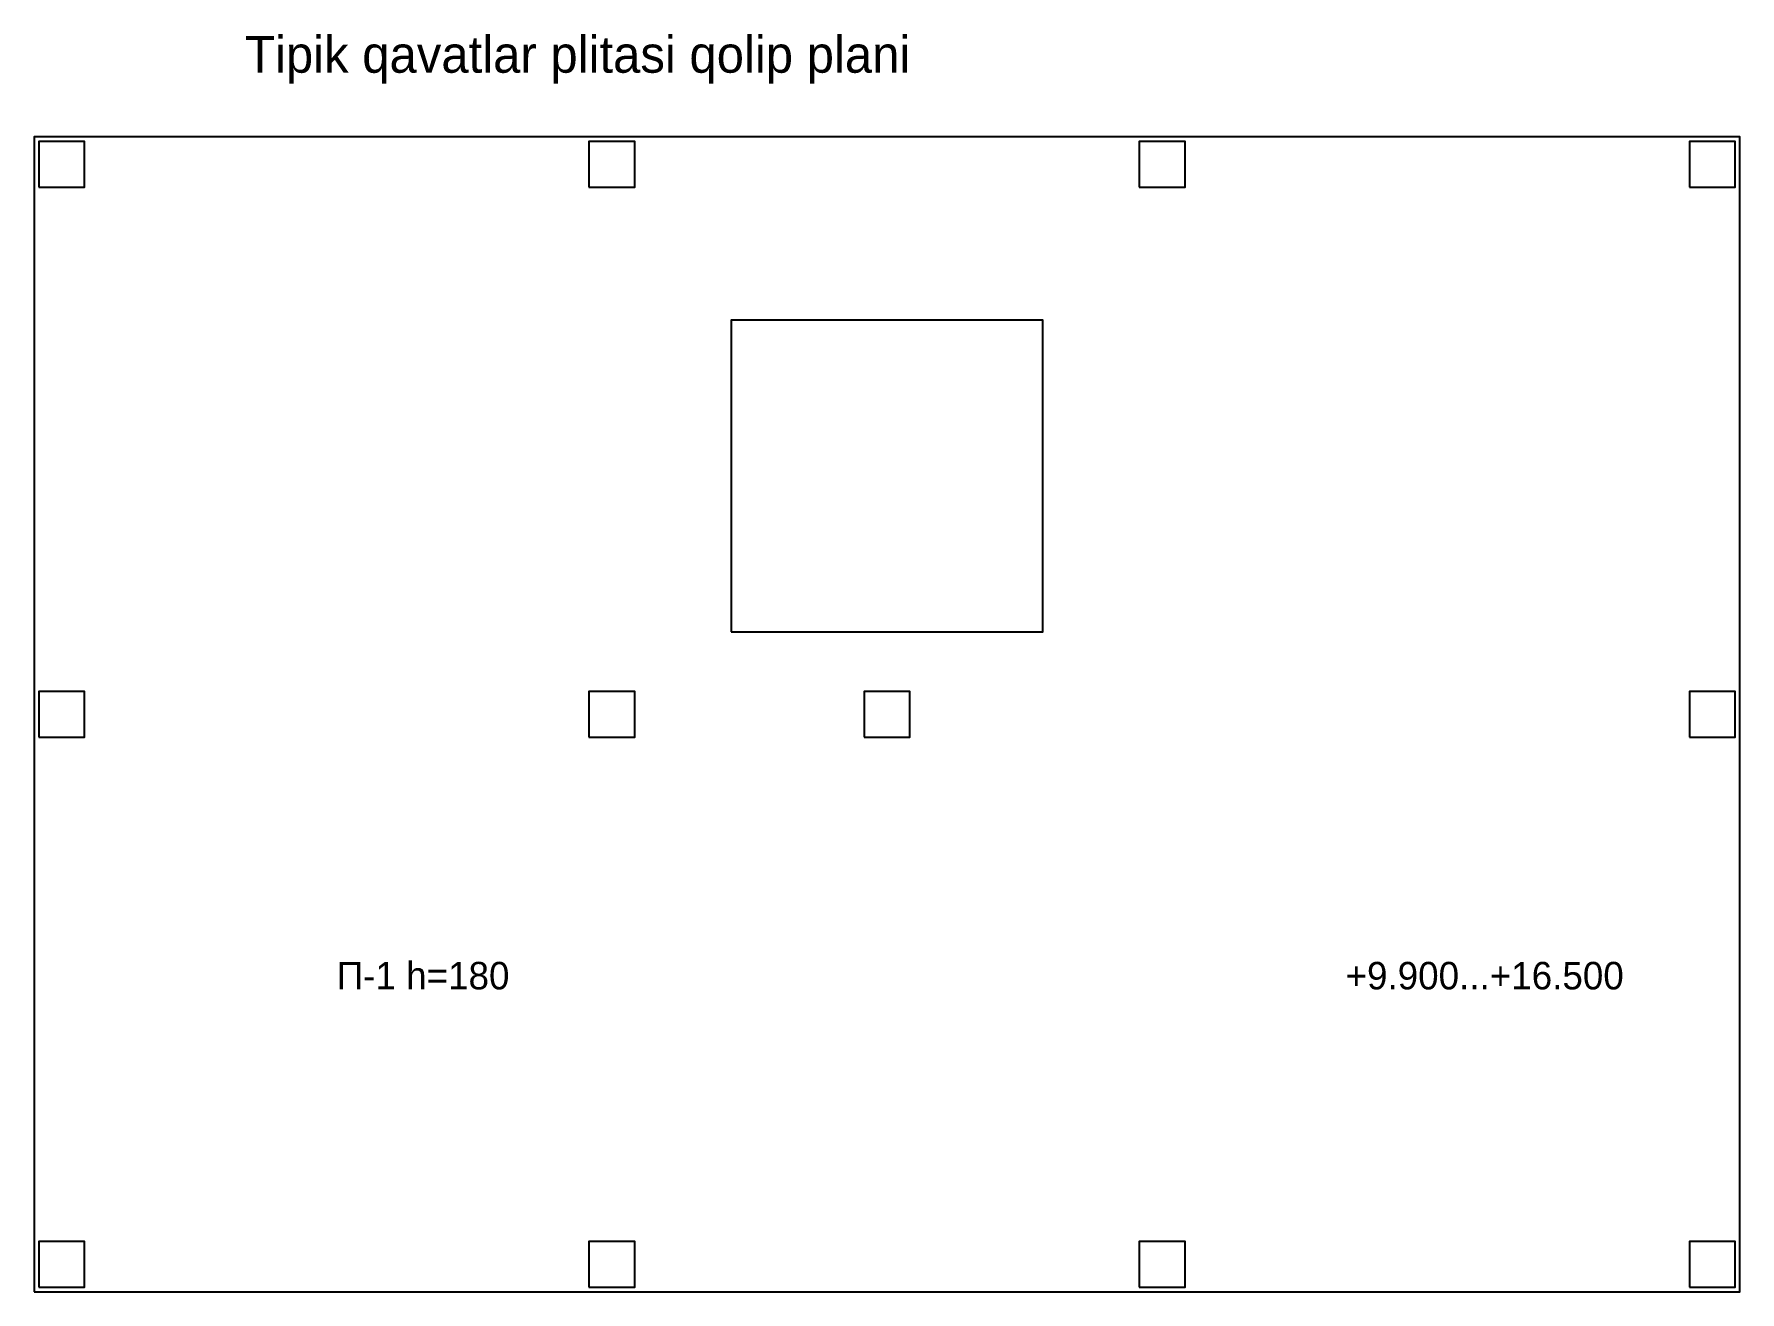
# Model space of a CAD drawing. Extents: x -300 to 18300, y -300 to 13421.
import ezdxf

# ---------------------------------------------------------------- set-up
doc = ezdxf.new("R2010")
doc.units = 0
for name, color, linetype in [('PLITA', 8, 'CONTINUOUS'), ('TESHIK', 2, 'CONTINUOUS'), ('USTUN', 1, 'CONTINUOUS'), ('YOZUV', 7, 'CONTINUOUS')]:
    doc.layers.add(name, color=color, linetype=linetype)

msp = doc.modelspace()

# ---------------------------------------------------------------- linework, layer by layer
at = {"layer": 'PLITA'}
msp.add_lwpolyline([(-300, -300), (18300, -300), (18300, 12300), (-300, 12300)], close=True, dxfattribs=at)
at = {"layer": 'TESHIK'}
msp.add_lwpolyline([(7300, 6900), (10700, 6900), (10700, 10300), (7300, 10300)], close=True, dxfattribs=at)
at = {"layer": 'USTUN'}
for points in [[(-250, 11750), (250, 11750), (250, 12250), (-250, 12250)], [(5750, 11750), (6250, 11750), (6250, 12250), (5750, 12250)], [(11750, 11750), (12250, 11750), (12250, 12250), (11750, 12250)], [(17750, 11750), (18250, 11750), (18250, 12250), (17750, 12250)], [(-250, 5750), (250, 5750), (250, 6250), (-250, 6250)], [(5750, 5750), (6250, 5750), (6250, 6250), (5750, 6250)], [(8750, 5750), (9250, 5750), (9250, 6250), (8750, 6250)], [(17750, 5750), (18250, 5750), (18250, 6250), (17750, 6250)], [(-250, -250), (250, -250), (250, 250), (-250, 250)], [(5750, -250), (6250, -250), (6250, 250), (5750, 250)], [(11750, -250), (12250, -250), (12250, 250), (11750, 250)], [(17750, -250), (18250, -250), (18250, 250), (17750, 250)]]:
    msp.add_lwpolyline(points, close=True, dxfattribs=at)

# ---------------------------------------------------------------- texts
at = {"layer": 'YOZUV'}
for s, height, p in [('Tipik qavatlar plitasi qolip plani', 400, (2000, 13000)), ('П-1 h=180', 300, (3000, 3000)), ('+9.900...+16.500', 300, (14000, 3000))]:
    msp.add_text(s, height=height, dxfattribs=at).set_placement(p)

doc.saveas('drawing.dxf')
